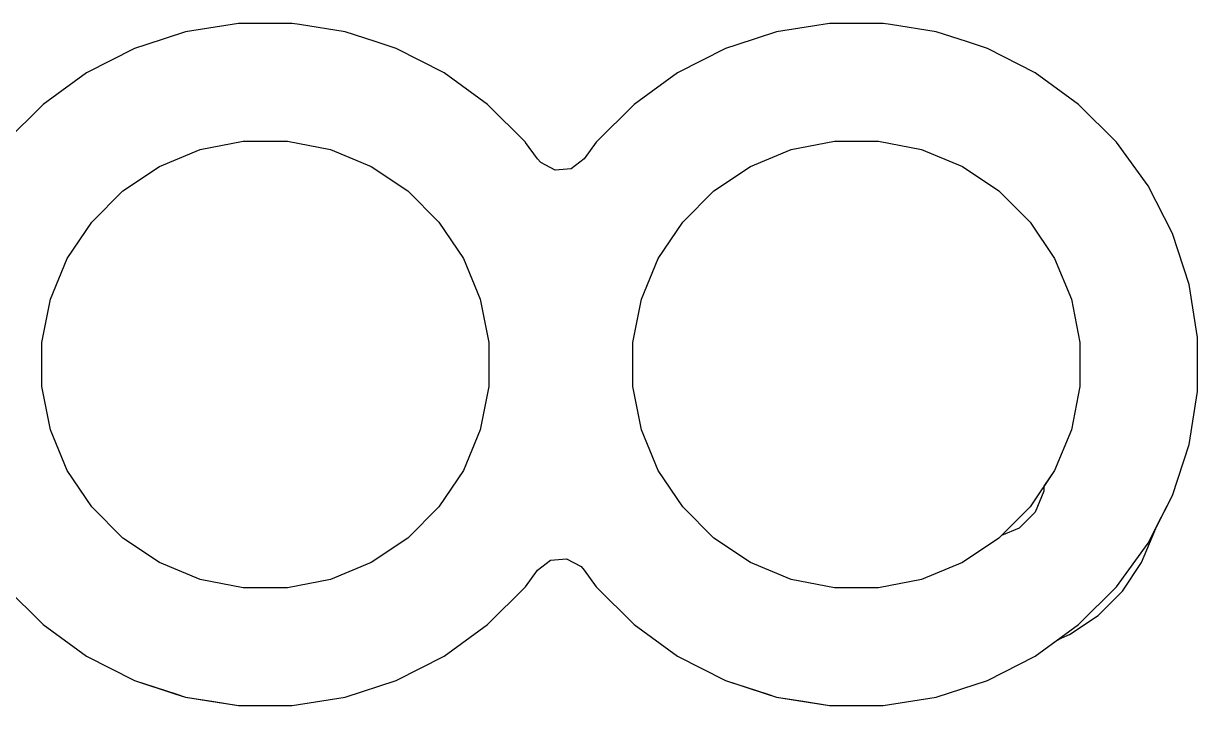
# Model space of a CAD drawing. Header units: inches. Extents: x 6.57 to 9.79, y -8.72 to -3.17.
# Drawn here: x 8.5378 to 8.7364, y -5.2852 to -5.1698 of the extents above; entities that cross this region are included whole.
import ezdxf

# ---------------------------------------------------------------- set-up
doc = ezdxf.new("R2010")
doc.units = ezdxf.units.IN
doc.header["$MEASUREMENT"] = 0
doc.layers.add('F.Cu', color=13, linetype='CONTINUOUS', true_color=0xc83434)

msp = doc.modelspace()

# ---------------------------------------------------------------- linework, layer by layer
at = {"layer": 'F.Cu', "linetype": 'CONTINUOUS'}
for p, q in [((8.5731, -5.16997), (8.56521, -5.17122)), ((8.5731, -5.16997), (8.56521, -5.17122)), ((8.5731, -5.16997), (8.56521, -5.17122)), ((8.5731, -5.16997), (8.56521, -5.17122)), ((8.57418, -5.1698), (8.5731, -5.16997)), ((8.57418, -5.1698), (8.5731, -5.16997)), ((8.57418, -5.1698), (8.5731, -5.16997)), ((8.57418, -5.1698), (8.5731, -5.16997)), ((8.58326, -5.1698), (8.57418, -5.1698)), ((8.58326, -5.1698), (8.57418, -5.1698)), ((8.58326, -5.1698), (8.57418, -5.1698)), ((8.58326, -5.1698), (8.57418, -5.1698)), ((8.58449, -5.16999), (8.58326, -5.1698)), ((8.58449, -5.16999), (8.58326, -5.1698)), ((8.58449, -5.16999), (8.58326, -5.1698)), ((8.58449, -5.16999), (8.58326, -5.1698)), ((8.59224, -5.17122), (8.58449, -5.16999)), ((8.59224, -5.17122), (8.58449, -5.16999)), ((8.59224, -5.17122), (8.58449, -5.16999)), ((8.59224, -5.17122), (8.58449, -5.16999)), ((8.6731, -5.16997), (8.66521, -5.17122)), ((8.6731, -5.16997), (8.66521, -5.17122)), ((8.6731, -5.16997), (8.66521, -5.17122)), ((8.6731, -5.16997), (8.66521, -5.17122)), ((8.67418, -5.1698), (8.6731, -5.16997)), ((8.67418, -5.1698), (8.6731, -5.16997)), ((8.67418, -5.1698), (8.6731, -5.16997)), ((8.67418, -5.1698), (8.6731, -5.16997)), ((8.68326, -5.1698), (8.67418, -5.1698)), ((8.68326, -5.1698), (8.67418, -5.1698)), ((8.68326, -5.1698), (8.67418, -5.1698)), ((8.68326, -5.1698), (8.67418, -5.1698)), ((8.68449, -5.16999), (8.68326, -5.1698)), ((8.68449, -5.16999), (8.68326, -5.1698)), ((8.68449, -5.16999), (8.68326, -5.1698)), ((8.68449, -5.16999), (8.68326, -5.1698)), ((8.69224, -5.17122), (8.68449, -5.16999)), ((8.69224, -5.17122), (8.68449, -5.16999)), ((8.69224, -5.17122), (8.68449, -5.16999)), ((8.69224, -5.17122), (8.68449, -5.16999)), ((8.56521, -5.17122), (8.55848, -5.17341)), ((8.56521, -5.17122), (8.55848, -5.17341)), ((8.56521, -5.17122), (8.55848, -5.17341)), ((8.56521, -5.17122), (8.55848, -5.17341)), ((8.59732, -5.17287), (8.59224, -5.17122)), ((8.59732, -5.17287), (8.59224, -5.17122)), ((8.59732, -5.17287), (8.59224, -5.17122)), ((8.59732, -5.17287), (8.59224, -5.17122)), ((8.66521, -5.17122), (8.65848, -5.17341)), ((8.66521, -5.17122), (8.65848, -5.17341)), ((8.66521, -5.17122), (8.65848, -5.17341)), ((8.66521, -5.17122), (8.65848, -5.17341)), ((8.69732, -5.17287), (8.69224, -5.17122)), ((8.69732, -5.17287), (8.69224, -5.17122)), ((8.69732, -5.17287), (8.69224, -5.17122)), ((8.69732, -5.17287), (8.69224, -5.17122)), ((8.55657, -5.17403), (8.54848, -5.17815)), ((8.55657, -5.17403), (8.54848, -5.17815)), ((8.55657, -5.17403), (8.54848, -5.17815)), ((8.55657, -5.17403), (8.54848, -5.17815)), ((8.55848, -5.17341), (8.55657, -5.17403)), ((8.55848, -5.17341), (8.55657, -5.17403)), ((8.55848, -5.17341), (8.55657, -5.17403)), ((8.55848, -5.17341), (8.55657, -5.17403)), ((8.55657, -5.17403), (8.55657, -5.17403)), ((8.55657, -5.17403), (8.55657, -5.17403)), ((8.55657, -5.17403), (8.55657, -5.17403)), ((8.55657, -5.17403), (8.55657, -5.17403)), ((8.55657, -5.17403), (8.55657, -5.17403)), ((8.55657, -5.17403), (8.55657, -5.17403)), ((8.55657, -5.17403), (8.55657, -5.17403)), ((8.55657, -5.17403), (8.55657, -5.17403)), ((8.60087, -5.17403), (8.59732, -5.17287)), ((8.60087, -5.17403), (8.59732, -5.17287)), ((8.60087, -5.17403), (8.59732, -5.17287)), ((8.60087, -5.17403), (8.59732, -5.17287)), ((8.60897, -5.17815), (8.60087, -5.17403)), ((8.60897, -5.17815), (8.60087, -5.17403)), ((8.60897, -5.17815), (8.60087, -5.17403)), ((8.60897, -5.17815), (8.60087, -5.17403)), ((8.65657, -5.17403), (8.64848, -5.17815)), ((8.65657, -5.17403), (8.64848, -5.17815)), ((8.65657, -5.17403), (8.64848, -5.17815)), ((8.65657, -5.17403), (8.64848, -5.17815)), ((8.65848, -5.17341), (8.65657, -5.17403)), ((8.65848, -5.17341), (8.65657, -5.17403)), ((8.65848, -5.17341), (8.65657, -5.17403)), ((8.65848, -5.17341), (8.65657, -5.17403)), ((8.65657, -5.17403), (8.65657, -5.17403)), ((8.65657, -5.17403), (8.65657, -5.17403)), ((8.65657, -5.17403), (8.65657, -5.17403)), ((8.65657, -5.17403), (8.65657, -5.17403)), ((8.65657, -5.17403), (8.65657, -5.17403)), ((8.65657, -5.17403), (8.65657, -5.17403)), ((8.65657, -5.17403), (8.65657, -5.17403)), ((8.65657, -5.17403), (8.65657, -5.17403)), ((8.70087, -5.17403), (8.69732, -5.17287)), ((8.70087, -5.17403), (8.69732, -5.17287)), ((8.70087, -5.17403), (8.69732, -5.17287)), ((8.70087, -5.17403), (8.69732, -5.17287)), ((8.70897, -5.17815), (8.70087, -5.17403)), ((8.70897, -5.17815), (8.70087, -5.17403)), ((8.70897, -5.17815), (8.70087, -5.17403)), ((8.70897, -5.17815), (8.70087, -5.17403)), ((8.54848, -5.17815), (8.54429, -5.1812)), ((8.54848, -5.17815), (8.54429, -5.1812)), ((8.54848, -5.17815), (8.54429, -5.1812)), ((8.54848, -5.17815), (8.54429, -5.1812)), ((8.61632, -5.18349), (8.60897, -5.17815)), ((8.61632, -5.18349), (8.60897, -5.17815)), ((8.61632, -5.18349), (8.60897, -5.17815)), ((8.61632, -5.18349), (8.60897, -5.17815)), ((8.64848, -5.17815), (8.64429, -5.1812)), ((8.64848, -5.17815), (8.64429, -5.1812)), ((8.64848, -5.17815), (8.64429, -5.1812)), ((8.64848, -5.17815), (8.64429, -5.1812)), ((8.71632, -5.18349), (8.70897, -5.17815)), ((8.71632, -5.18349), (8.70897, -5.17815)), ((8.71632, -5.18349), (8.70897, -5.17815)), ((8.71632, -5.18349), (8.70897, -5.17815)), ((8.54429, -5.1812), (8.54113, -5.18349)), ((8.54429, -5.1812), (8.54113, -5.18349)), ((8.54429, -5.1812), (8.54113, -5.18349)), ((8.54429, -5.1812), (8.54113, -5.18349)), ((8.64429, -5.1812), (8.64113, -5.18349)), ((8.64429, -5.1812), (8.64113, -5.18349)), ((8.64429, -5.1812), (8.64113, -5.18349)), ((8.64429, -5.1812), (8.64113, -5.18349)), ((8.54113, -5.18349), (8.53471, -5.18991)), ((8.54113, -5.18349), (8.53471, -5.18991)), ((8.54113, -5.18349), (8.53471, -5.18991)), ((8.54113, -5.18349), (8.53471, -5.18991)), ((8.54113, -5.18349), (8.54113, -5.18349)), ((8.54113, -5.18349), (8.54113, -5.18349)), ((8.54113, -5.18349), (8.54113, -5.18349)), ((8.54113, -5.18349), (8.54113, -5.18349)), ((8.54113, -5.18349), (8.54113, -5.18349)), ((8.54113, -5.18349), (8.54113, -5.18349)), ((8.54113, -5.18349), (8.54113, -5.18349)), ((8.54113, -5.18349), (8.54113, -5.18349)), ((8.62274, -5.18991), (8.61632, -5.18349)), ((8.62274, -5.18991), (8.61632, -5.18349)), ((8.62274, -5.18991), (8.61632, -5.18349)), ((8.62274, -5.18991), (8.61632, -5.18349)), ((8.64113, -5.18349), (8.63471, -5.18991)), ((8.64113, -5.18349), (8.63471, -5.18991)), ((8.64113, -5.18349), (8.63471, -5.18991)), ((8.64113, -5.18349), (8.63471, -5.18991)), ((8.64113, -5.18349), (8.64113, -5.18349)), ((8.64113, -5.18349), (8.64113, -5.18349)), ((8.64113, -5.18349), (8.64113, -5.18349)), ((8.64113, -5.18349), (8.64113, -5.18349)), ((8.64113, -5.18349), (8.64113, -5.18349)), ((8.64113, -5.18349), (8.64113, -5.18349)), ((8.64113, -5.18349), (8.64113, -5.18349)), ((8.64113, -5.18349), (8.64113, -5.18349)), ((8.72274, -5.18991), (8.71632, -5.18349)), ((8.72274, -5.18991), (8.71632, -5.18349)), ((8.72274, -5.18991), (8.71632, -5.18349)), ((8.72274, -5.18991), (8.71632, -5.18349)), ((8.56769, -5.19114), (8.575, -5.18969)), ((8.56769, -5.19114), (8.575, -5.18969)), ((8.56769, -5.19114), (8.575, -5.18969)), ((8.56769, -5.19114), (8.575, -5.18969)), ((8.575, -5.18969), (8.58245, -5.18969)), ((8.575, -5.18969), (8.58245, -5.18969)), ((8.575, -5.18969), (8.58245, -5.18969)), ((8.575, -5.18969), (8.58245, -5.18969)), ((8.58245, -5.18969), (8.58975, -5.19114)), ((8.58245, -5.18969), (8.58975, -5.19114)), ((8.58245, -5.18969), (8.58975, -5.19114)), ((8.58245, -5.18969), (8.58975, -5.19114)), ((8.62275, -5.18993), (8.62274, -5.18991)), ((8.62275, -5.18993), (8.62274, -5.18991)), ((8.62275, -5.18993), (8.62274, -5.18991)), ((8.62275, -5.18993), (8.62274, -5.18991)), ((8.62477, -5.19271), (8.62275, -5.18993)), ((8.62477, -5.19271), (8.62275, -5.18993)), ((8.62477, -5.19271), (8.62275, -5.18993)), ((8.62477, -5.19271), (8.62275, -5.18993)), ((8.63471, -5.18991), (8.63267, -5.19271)), ((8.63471, -5.18991), (8.63267, -5.19271)), ((8.63471, -5.18991), (8.63267, -5.19271)), ((8.63471, -5.18991), (8.63267, -5.19271)), ((8.66769, -5.19114), (8.675, -5.18969)), ((8.66769, -5.19114), (8.675, -5.18969)), ((8.66769, -5.19114), (8.675, -5.18969)), ((8.66769, -5.19114), (8.675, -5.18969)), ((8.675, -5.18969), (8.68245, -5.18969)), ((8.675, -5.18969), (8.68245, -5.18969)), ((8.675, -5.18969), (8.68245, -5.18969)), ((8.675, -5.18969), (8.68245, -5.18969)), ((8.68245, -5.18969), (8.68975, -5.19114)), ((8.68245, -5.18969), (8.68975, -5.19114)), ((8.68245, -5.18969), (8.68975, -5.19114)), ((8.68245, -5.18969), (8.68975, -5.19114)), ((8.72808, -5.19726), (8.72274, -5.18991)), ((8.72808, -5.19726), (8.72274, -5.18991)), ((8.72808, -5.19726), (8.72274, -5.18991)), ((8.72808, -5.19726), (8.72274, -5.18991)), ((8.56081, -5.19399), (8.56769, -5.19114)), ((8.56081, -5.19399), (8.56769, -5.19114)), ((8.56081, -5.19399), (8.56769, -5.19114)), ((8.56081, -5.19399), (8.56769, -5.19114)), ((8.58975, -5.19114), (8.59664, -5.19399)), ((8.58975, -5.19114), (8.59664, -5.19399)), ((8.58975, -5.19114), (8.59664, -5.19399)), ((8.58975, -5.19114), (8.59664, -5.19399)), ((8.66081, -5.19399), (8.66769, -5.19114)), ((8.66081, -5.19399), (8.66769, -5.19114)), ((8.66081, -5.19399), (8.66769, -5.19114)), ((8.66081, -5.19399), (8.66769, -5.19114)), ((8.68975, -5.19114), (8.69664, -5.19399)), ((8.68975, -5.19114), (8.69664, -5.19399)), ((8.68975, -5.19114), (8.69664, -5.19399)), ((8.68975, -5.19114), (8.69664, -5.19399)), ((8.62532, -5.19335), (8.62477, -5.19271)), ((8.62532, -5.19335), (8.62477, -5.19271)), ((8.62532, -5.19335), (8.62477, -5.19271)), ((8.62532, -5.19335), (8.62477, -5.19271)), ((8.62775, -5.19463), (8.62532, -5.19335)), ((8.62775, -5.19463), (8.62532, -5.19335)), ((8.62775, -5.19463), (8.62532, -5.19335)), ((8.62775, -5.19463), (8.62532, -5.19335)), ((8.63267, -5.19271), (8.63049, -5.19439)), ((8.63267, -5.19271), (8.63049, -5.19439)), ((8.63267, -5.19271), (8.63049, -5.19439)), ((8.63267, -5.19271), (8.63049, -5.19439)), ((8.55462, -5.19813), (8.56081, -5.19399)), ((8.55462, -5.19813), (8.56081, -5.19399)), ((8.55462, -5.19813), (8.56081, -5.19399)), ((8.55462, -5.19813), (8.56081, -5.19399)), ((8.59664, -5.19399), (8.60283, -5.19813)), ((8.59664, -5.19399), (8.60283, -5.19813)), ((8.59664, -5.19399), (8.60283, -5.19813)), ((8.59664, -5.19399), (8.60283, -5.19813)), ((8.63049, -5.19439), (8.62775, -5.19463)), ((8.63049, -5.19439), (8.62775, -5.19463)), ((8.63049, -5.19439), (8.62775, -5.19463)), ((8.63049, -5.19439), (8.62775, -5.19463)), ((8.65462, -5.19813), (8.66081, -5.19399)), ((8.65462, -5.19813), (8.66081, -5.19399)), ((8.65462, -5.19813), (8.66081, -5.19399)), ((8.65462, -5.19813), (8.66081, -5.19399)), ((8.69664, -5.19399), (8.70283, -5.19813)), ((8.69664, -5.19399), (8.70283, -5.19813)), ((8.69664, -5.19399), (8.70283, -5.19813)), ((8.69664, -5.19399), (8.70283, -5.19813)), ((8.7322, -5.20535), (8.72808, -5.19726)), ((8.7322, -5.20535), (8.72808, -5.19726)), ((8.7322, -5.20535), (8.72808, -5.19726)), ((8.7322, -5.20535), (8.72808, -5.19726)), ((8.54935, -5.2034), (8.55462, -5.19813)), ((8.54935, -5.2034), (8.55462, -5.19813)), ((8.54935, -5.2034), (8.55462, -5.19813)), ((8.54935, -5.2034), (8.55462, -5.19813)), ((8.60283, -5.19813), (8.6081, -5.2034)), ((8.60283, -5.19813), (8.6081, -5.2034)), ((8.60283, -5.19813), (8.6081, -5.2034)), ((8.60283, -5.19813), (8.6081, -5.2034)), ((8.64935, -5.2034), (8.65462, -5.19813)), ((8.64935, -5.2034), (8.65462, -5.19813)), ((8.64935, -5.2034), (8.65462, -5.19813)), ((8.64935, -5.2034), (8.65462, -5.19813)), ((8.70283, -5.19813), (8.7081, -5.2034)), ((8.70283, -5.19813), (8.7081, -5.2034)), ((8.70283, -5.19813), (8.7081, -5.2034)), ((8.70283, -5.19813), (8.7081, -5.2034)), ((8.54521, -5.20959), (8.54935, -5.2034)), ((8.54521, -5.20959), (8.54935, -5.2034)), ((8.54521, -5.20959), (8.54935, -5.2034)), ((8.54521, -5.20959), (8.54935, -5.2034)), ((8.6081, -5.2034), (8.61224, -5.20959)), ((8.6081, -5.2034), (8.61224, -5.20959)), ((8.6081, -5.2034), (8.61224, -5.20959)), ((8.6081, -5.2034), (8.61224, -5.20959)), ((8.64521, -5.20959), (8.64935, -5.2034)), ((8.64521, -5.20959), (8.64935, -5.2034)), ((8.64521, -5.20959), (8.64935, -5.2034)), ((8.64521, -5.20959), (8.64935, -5.2034)), ((8.7081, -5.2034), (8.71224, -5.20959)), ((8.7081, -5.2034), (8.71224, -5.20959)), ((8.7081, -5.2034), (8.71224, -5.20959)), ((8.7081, -5.2034), (8.71224, -5.20959)), ((8.73501, -5.21399), (8.7322, -5.20535)), ((8.73501, -5.21399), (8.7322, -5.20535)), ((8.73501, -5.21399), (8.7322, -5.20535)), ((8.73501, -5.21399), (8.7322, -5.20535)), ((8.54236, -5.21647), (8.54521, -5.20959)), ((8.54236, -5.21647), (8.54521, -5.20959)), ((8.54236, -5.21647), (8.54521, -5.20959)), ((8.54236, -5.21647), (8.54521, -5.20959)), ((8.61224, -5.20959), (8.61509, -5.21647)), ((8.61224, -5.20959), (8.61509, -5.21647)), ((8.61224, -5.20959), (8.61509, -5.21647)), ((8.61224, -5.20959), (8.61509, -5.21647)), ((8.64236, -5.21647), (8.64521, -5.20959)), ((8.64236, -5.21647), (8.64521, -5.20959)), ((8.64236, -5.21647), (8.64521, -5.20959)), ((8.64236, -5.21647), (8.64521, -5.20959)), ((8.71224, -5.20959), (8.71509, -5.21647)), ((8.71224, -5.20959), (8.71509, -5.21647)), ((8.71224, -5.20959), (8.71509, -5.21647)), ((8.71224, -5.20959), (8.71509, -5.21647)), ((8.73643, -5.22296), (8.73501, -5.21399)), ((8.73643, -5.22296), (8.73501, -5.21399)), ((8.73643, -5.22296), (8.73501, -5.21399)), ((8.73643, -5.22296), (8.73501, -5.21399)), ((8.54091, -5.22378), (8.54236, -5.21647)), ((8.54091, -5.22378), (8.54236, -5.21647)), ((8.54091, -5.22378), (8.54236, -5.21647)), ((8.54091, -5.22378), (8.54236, -5.21647)), ((8.61509, -5.21647), (8.61654, -5.22378)), ((8.61509, -5.21647), (8.61654, -5.22378)), ((8.61509, -5.21647), (8.61654, -5.22378)), ((8.61509, -5.21647), (8.61654, -5.22378)), ((8.64091, -5.22378), (8.64236, -5.21647)), ((8.64091, -5.22378), (8.64236, -5.21647)), ((8.64091, -5.22378), (8.64236, -5.21647)), ((8.64091, -5.22378), (8.64236, -5.21647)), ((8.71509, -5.21647), (8.71654, -5.22378)), ((8.71509, -5.21647), (8.71654, -5.22378)), ((8.71509, -5.21647), (8.71654, -5.22378)), ((8.71509, -5.21647), (8.71654, -5.22378)), ((8.73643, -5.23205), (8.73643, -5.22296)), ((8.73643, -5.23205), (8.73643, -5.22296)), ((8.73643, -5.23205), (8.73643, -5.22296)), ((8.73643, -5.23205), (8.73643, -5.22296)), ((8.54091, -5.23123), (8.54091, -5.22378)), ((8.54091, -5.23123), (8.54091, -5.22378)), ((8.54091, -5.23123), (8.54091, -5.22378)), ((8.54091, -5.23123), (8.54091, -5.22378)), ((8.61654, -5.22378), (8.61654, -5.23123)), ((8.61654, -5.22378), (8.61654, -5.23123)), ((8.61654, -5.22378), (8.61654, -5.23123)), ((8.61654, -5.22378), (8.61654, -5.23123)), ((8.64091, -5.23123), (8.64091, -5.22378)), ((8.64091, -5.23123), (8.64091, -5.22378)), ((8.64091, -5.23123), (8.64091, -5.22378)), ((8.64091, -5.23123), (8.64091, -5.22378)), ((8.71654, -5.22378), (8.71654, -5.23123)), ((8.71654, -5.22378), (8.71654, -5.23123)), ((8.71654, -5.22378), (8.71654, -5.23123)), ((8.71654, -5.22378), (8.71654, -5.23123)), ((8.54236, -5.23854), (8.54091, -5.23123)), ((8.54236, -5.23854), (8.54091, -5.23123)), ((8.54236, -5.23854), (8.54091, -5.23123)), ((8.54236, -5.23854), (8.54091, -5.23123)), ((8.61654, -5.23123), (8.61509, -5.23854)), ((8.61654, -5.23123), (8.61509, -5.23854)), ((8.61654, -5.23123), (8.61509, -5.23854)), ((8.61654, -5.23123), (8.61509, -5.23854)), ((8.64236, -5.23854), (8.64091, -5.23123)), ((8.64236, -5.23854), (8.64091, -5.23123)), ((8.64236, -5.23854), (8.64091, -5.23123)), ((8.64236, -5.23854), (8.64091, -5.23123)), ((8.71654, -5.23123), (8.71509, -5.23854)), ((8.71654, -5.23123), (8.71509, -5.23854)), ((8.71654, -5.23123), (8.71509, -5.23854)), ((8.71654, -5.23123), (8.71509, -5.23854)), ((8.73501, -5.24102), (8.73643, -5.23205)), ((8.73501, -5.24102), (8.73643, -5.23205)), ((8.73501, -5.24102), (8.73643, -5.23205)), ((8.73501, -5.24102), (8.73643, -5.23205)), ((8.54521, -5.24542), (8.54236, -5.23854)), ((8.54521, -5.24542), (8.54236, -5.23854)), ((8.54521, -5.24542), (8.54236, -5.23854)), ((8.54521, -5.24542), (8.54236, -5.23854)), ((8.61509, -5.23854), (8.61224, -5.24542)), ((8.61509, -5.23854), (8.61224, -5.24542)), ((8.61509, -5.23854), (8.61224, -5.24542)), ((8.61509, -5.23854), (8.61224, -5.24542)), ((8.64521, -5.24542), (8.64236, -5.23854)), ((8.64521, -5.24542), (8.64236, -5.23854)), ((8.64521, -5.24542), (8.64236, -5.23854)), ((8.64521, -5.24542), (8.64236, -5.23854)), ((8.71509, -5.23854), (8.71224, -5.24542)), ((8.71509, -5.23854), (8.71224, -5.24542)), ((8.71509, -5.23854), (8.71224, -5.24542)), ((8.71509, -5.23854), (8.71224, -5.24542)), ((8.7322, -5.24966), (8.73501, -5.24102)), ((8.7322, -5.24966), (8.73501, -5.24102)), ((8.7322, -5.24966), (8.73501, -5.24102)), ((8.7322, -5.24966), (8.73501, -5.24102)), ((8.54935, -5.25161), (8.54521, -5.24542)), ((8.54935, -5.25161), (8.54521, -5.24542)), ((8.54935, -5.25161), (8.54521, -5.24542)), ((8.54935, -5.25161), (8.54521, -5.24542)), ((8.61224, -5.24542), (8.6081, -5.25161)), ((8.61224, -5.24542), (8.6081, -5.25161)), ((8.61224, -5.24542), (8.6081, -5.25161)), ((8.61224, -5.24542), (8.6081, -5.25161)), ((8.64935, -5.25161), (8.64521, -5.24542)), ((8.64935, -5.25161), (8.64521, -5.24542)), ((8.64935, -5.25161), (8.64521, -5.24542)), ((8.64935, -5.25161), (8.64521, -5.24542)), ((8.71224, -5.24542), (8.7081, -5.25161)), ((8.71224, -5.24542), (8.7081, -5.25161)), ((8.71224, -5.24542), (8.71044, -5.24811)), ((8.71224, -5.24542), (8.71044, -5.24811)), ((8.71044, -5.24894), (8.70897, -5.25248)), ((8.71044, -5.24894), (8.70897, -5.25248)), ((8.71044, -5.24811), (8.71044, -5.24894)), ((8.71044, -5.24811), (8.71044, -5.24894)), ((8.72808, -5.25775), (8.7322, -5.24966)), ((8.72808, -5.25775), (8.7322, -5.24966)), ((8.72946, -5.25503), (8.7322, -5.24966)), ((8.72946, -5.25503), (8.7322, -5.24966)), ((8.7322, -5.24966), (8.7322, -5.24966)), ((8.7322, -5.24966), (8.7322, -5.24966)), ((8.7322, -5.24966), (8.7322, -5.24966)), ((8.7322, -5.24966), (8.7322, -5.24966)), ((8.55462, -5.25688), (8.54935, -5.25161)), ((8.55462, -5.25688), (8.54935, -5.25161)), ((8.55462, -5.25688), (8.54935, -5.25161)), ((8.55462, -5.25688), (8.54935, -5.25161)), ((8.6081, -5.25161), (8.60283, -5.25688)), ((8.6081, -5.25161), (8.60283, -5.25688)), ((8.6081, -5.25161), (8.60283, -5.25688)), ((8.6081, -5.25161), (8.60283, -5.25688)), ((8.65462, -5.25688), (8.64935, -5.25161)), ((8.65462, -5.25688), (8.64935, -5.25161)), ((8.65462, -5.25688), (8.64935, -5.25161)), ((8.65462, -5.25688), (8.64935, -5.25161)), ((8.7081, -5.25161), (8.70283, -5.25688)), ((8.7081, -5.25161), (8.70283, -5.25688)), ((8.70897, -5.25248), (8.70626, -5.2552)), ((8.70897, -5.25248), (8.70626, -5.2552)), ((8.70626, -5.2552), (8.70328, -5.25643)), ((8.70626, -5.2552), (8.70328, -5.25643)), ((8.7292, -5.25563), (8.72929, -5.25541)), ((8.7292, -5.25563), (8.72929, -5.25541)), ((8.72929, -5.25541), (8.72931, -5.25542)), ((8.72929, -5.25541), (8.72931, -5.25542)), ((8.72931, -5.25542), (8.72946, -5.25503)), ((8.72931, -5.25542), (8.72946, -5.25503)), ((8.56081, -5.26102), (8.55462, -5.25688)), ((8.56081, -5.26102), (8.55462, -5.25688)), ((8.56081, -5.26102), (8.55462, -5.25688)), ((8.56081, -5.26102), (8.55462, -5.25688)), ((8.60283, -5.25688), (8.59664, -5.26102)), ((8.60283, -5.25688), (8.59664, -5.26102)), ((8.60283, -5.25688), (8.59664, -5.26102)), ((8.60283, -5.25688), (8.59664, -5.26102)), ((8.66081, -5.26102), (8.65462, -5.25688)), ((8.66081, -5.26102), (8.65462, -5.25688)), ((8.66081, -5.26102), (8.65462, -5.25688)), ((8.66081, -5.26102), (8.65462, -5.25688)), ((8.70283, -5.25688), (8.69664, -5.26102)), ((8.70283, -5.25688), (8.69664, -5.26102)), ((8.70283, -5.25688), (8.69664, -5.26102)), ((8.70283, -5.25688), (8.69664, -5.26102)), ((8.70328, -5.25643), (8.70283, -5.25688)), ((8.70328, -5.25643), (8.70283, -5.25688)), ((8.72697, -5.26101), (8.7292, -5.25563)), ((8.72697, -5.26101), (8.7292, -5.25563)), ((8.7292, -5.25563), (8.7292, -5.25563)), ((8.7292, -5.25563), (8.7292, -5.25563)), ((8.72274, -5.2651), (8.72808, -5.25775)), ((8.72274, -5.2651), (8.72808, -5.25775)), ((8.56769, -5.26387), (8.56081, -5.26102)), ((8.56769, -5.26387), (8.56081, -5.26102)), ((8.56769, -5.26387), (8.56081, -5.26102)), ((8.56769, -5.26387), (8.56081, -5.26102)), ((8.59664, -5.26102), (8.58975, -5.26387)), ((8.59664, -5.26102), (8.58975, -5.26387)), ((8.59664, -5.26102), (8.58975, -5.26387)), ((8.59664, -5.26102), (8.58975, -5.26387)), ((8.62477, -5.26229), (8.62695, -5.26062)), ((8.62477, -5.26229), (8.62695, -5.26062)), ((8.62477, -5.26229), (8.62695, -5.26062)), ((8.62477, -5.26229), (8.62695, -5.26062)), ((8.62695, -5.26062), (8.62969, -5.26038)), ((8.62695, -5.26062), (8.62969, -5.26038)), ((8.62695, -5.26062), (8.62969, -5.26038)), ((8.62695, -5.26062), (8.62969, -5.26038)), ((8.62969, -5.26038), (8.63213, -5.26166)), ((8.62969, -5.26038), (8.63213, -5.26166)), ((8.62969, -5.26038), (8.63213, -5.26166)), ((8.62969, -5.26038), (8.63213, -5.26166)), ((8.66769, -5.26387), (8.66081, -5.26102)), ((8.66769, -5.26387), (8.66081, -5.26102)), ((8.66769, -5.26387), (8.66081, -5.26102)), ((8.66769, -5.26387), (8.66081, -5.26102)), ((8.69664, -5.26102), (8.68975, -5.26387)), ((8.69664, -5.26102), (8.68975, -5.26387)), ((8.69664, -5.26102), (8.68975, -5.26387)), ((8.69664, -5.26102), (8.68975, -5.26387)), ((8.72374, -5.26585), (8.72697, -5.26101)), ((8.72374, -5.26585), (8.72697, -5.26101)), ((8.62274, -5.2651), (8.62477, -5.26229)), ((8.62274, -5.2651), (8.62477, -5.26229)), ((8.62274, -5.2651), (8.62477, -5.26229)), ((8.62274, -5.2651), (8.62477, -5.26229)), ((8.63213, -5.26166), (8.63267, -5.26229)), ((8.63213, -5.26166), (8.63267, -5.26229)), ((8.63213, -5.26166), (8.63267, -5.26229)), ((8.63213, -5.26166), (8.63267, -5.26229)), ((8.63267, -5.26229), (8.63471, -5.2651)), ((8.63267, -5.26229), (8.63471, -5.2651)), ((8.63267, -5.26229), (8.63471, -5.2651)), ((8.63267, -5.26229), (8.63471, -5.2651)), ((8.53471, -5.2651), (8.54113, -5.27152)), ((8.53471, -5.2651), (8.54113, -5.27152)), ((8.53471, -5.2651), (8.54113, -5.27152)), ((8.53471, -5.2651), (8.54113, -5.27152)), ((8.575, -5.26532), (8.56769, -5.26387)), ((8.575, -5.26532), (8.56769, -5.26387)), ((8.575, -5.26532), (8.56769, -5.26387)), ((8.575, -5.26532), (8.56769, -5.26387)), ((8.58245, -5.26532), (8.575, -5.26532)), ((8.58245, -5.26532), (8.575, -5.26532)), ((8.58245, -5.26532), (8.575, -5.26532)), ((8.58245, -5.26532), (8.575, -5.26532)), ((8.58975, -5.26387), (8.58245, -5.26532)), ((8.58975, -5.26387), (8.58245, -5.26532)), ((8.58975, -5.26387), (8.58245, -5.26532)), ((8.58975, -5.26387), (8.58245, -5.26532)), ((8.61632, -5.27152), (8.62274, -5.2651)), ((8.61632, -5.27152), (8.62274, -5.2651)), ((8.61632, -5.27152), (8.62274, -5.2651)), ((8.61632, -5.27152), (8.62274, -5.2651)), ((8.63471, -5.2651), (8.64113, -5.27152)), ((8.63471, -5.2651), (8.64113, -5.27152)), ((8.63471, -5.2651), (8.64113, -5.27152)), ((8.63471, -5.2651), (8.64113, -5.27152)), ((8.675, -5.26532), (8.66769, -5.26387)), ((8.675, -5.26532), (8.66769, -5.26387)), ((8.675, -5.26532), (8.66769, -5.26387)), ((8.675, -5.26532), (8.66769, -5.26387)), ((8.68245, -5.26532), (8.675, -5.26532)), ((8.68245, -5.26532), (8.675, -5.26532)), ((8.68245, -5.26532), (8.675, -5.26532)), ((8.68245, -5.26532), (8.675, -5.26532)), ((8.68975, -5.26387), (8.68245, -5.26532)), ((8.68975, -5.26387), (8.68245, -5.26532)), ((8.68975, -5.26387), (8.68245, -5.26532)), ((8.68975, -5.26387), (8.68245, -5.26532)), ((8.71632, -5.27152), (8.72274, -5.2651)), ((8.71632, -5.27152), (8.72274, -5.2651)), ((8.71962, -5.26997), (8.72374, -5.26585)), ((8.71962, -5.26997), (8.72374, -5.26585)), ((8.71478, -5.2732), (8.71962, -5.26997)), ((8.71478, -5.2732), (8.71962, -5.26997)), ((8.54113, -5.27152), (8.54848, -5.27686)), ((8.54113, -5.27152), (8.54848, -5.27686)), ((8.54113, -5.27152), (8.54848, -5.27686)), ((8.54113, -5.27152), (8.54848, -5.27686)), ((8.60897, -5.27686), (8.61632, -5.27152)), ((8.60897, -5.27686), (8.61632, -5.27152)), ((8.60897, -5.27686), (8.61632, -5.27152)), ((8.60897, -5.27686), (8.61632, -5.27152)), ((8.64113, -5.27152), (8.64848, -5.27686)), ((8.64113, -5.27152), (8.64848, -5.27686)), ((8.64113, -5.27152), (8.64848, -5.27686)), ((8.64113, -5.27152), (8.64848, -5.27686)), ((8.70897, -5.27686), (8.71632, -5.27152)), ((8.70897, -5.27686), (8.71632, -5.27152)), ((8.7135, -5.27373), (8.71478, -5.2732)), ((8.7135, -5.27373), (8.71478, -5.2732)), ((8.71478, -5.2732), (8.71478, -5.2732)), ((8.71478, -5.2732), (8.71478, -5.2732)), ((8.71478, -5.2732), (8.71478, -5.2732)), ((8.71478, -5.2732), (8.71478, -5.2732)), ((8.70897, -5.27686), (8.7125, -5.27429)), ((8.70897, -5.27686), (8.7125, -5.27429)), ((8.7125, -5.27429), (8.7135, -5.27373)), ((8.7125, -5.27429), (8.7135, -5.27373)), ((8.54848, -5.27686), (8.55657, -5.28098)), ((8.54848, -5.27686), (8.55657, -5.28098)), ((8.54848, -5.27686), (8.55657, -5.28098)), ((8.54848, -5.27686), (8.55657, -5.28098)), ((8.60087, -5.28098), (8.60897, -5.27686)), ((8.60087, -5.28098), (8.60897, -5.27686)), ((8.60087, -5.28098), (8.60897, -5.27686)), ((8.60087, -5.28098), (8.60897, -5.27686)), ((8.64848, -5.27686), (8.65657, -5.28098)), ((8.64848, -5.27686), (8.65657, -5.28098)), ((8.64848, -5.27686), (8.65657, -5.28098)), ((8.64848, -5.27686), (8.65657, -5.28098)), ((8.70087, -5.28098), (8.70897, -5.27686)), ((8.70087, -5.28098), (8.70897, -5.27686)), ((8.70087, -5.28098), (8.70897, -5.27686)), ((8.70087, -5.28098), (8.70897, -5.27686)), ((8.55657, -5.28098), (8.56344, -5.28321)), ((8.55657, -5.28098), (8.56344, -5.28321)), ((8.55657, -5.28098), (8.56356, -5.28325)), ((8.55657, -5.28098), (8.56356, -5.28325)), ((8.59224, -5.28379), (8.60087, -5.28098)), ((8.59224, -5.28379), (8.60087, -5.28098)), ((8.59224, -5.28379), (8.60087, -5.28098)), ((8.59224, -5.28379), (8.60087, -5.28098)), ((8.65657, -5.28098), (8.66344, -5.28321)), ((8.65657, -5.28098), (8.66344, -5.28321)), ((8.65657, -5.28098), (8.66356, -5.28325)), ((8.65657, -5.28098), (8.66356, -5.28325)), ((8.69224, -5.28379), (8.70087, -5.28098)), ((8.69224, -5.28379), (8.70087, -5.28098)), ((8.69224, -5.28379), (8.70087, -5.28098)), ((8.69224, -5.28379), (8.70087, -5.28098)), ((8.56344, -5.28321), (8.56521, -5.28379)), ((8.56344, -5.28321), (8.56521, -5.28379)), ((8.56356, -5.28325), (8.56521, -5.28379)), ((8.56356, -5.28325), (8.56521, -5.28379)), ((8.66344, -5.28321), (8.66521, -5.28379)), ((8.66344, -5.28321), (8.66521, -5.28379)), ((8.66356, -5.28325), (8.66521, -5.28379)), ((8.66356, -5.28325), (8.66521, -5.28379)), ((8.56521, -5.28379), (8.56875, -5.28435)), ((8.56521, -5.28379), (8.5697, -5.2845)), ((8.56521, -5.28379), (8.56875, -5.28435)), ((8.56521, -5.28379), (8.56875, -5.28435)), ((8.56875, -5.28435), (8.57418, -5.28521)), ((8.56875, -5.28435), (8.57418, -5.28521)), ((8.56875, -5.28435), (8.57418, -5.28521)), ((8.5697, -5.2845), (8.57418, -5.28521)), ((8.57418, -5.28521), (8.57418, -5.28521)), ((8.57418, -5.28521), (8.58326, -5.28521)), ((8.57418, -5.28521), (8.57418, -5.28521)), ((8.57418, -5.28521), (8.58326, -5.28521)), ((8.57418, -5.28521), (8.57418, -5.28521)), ((8.57418, -5.28521), (8.58326, -5.28521)), ((8.57418, -5.28521), (8.57418, -5.28521)), ((8.57418, -5.28521), (8.58326, -5.28521)), ((8.58326, -5.28521), (8.59224, -5.28379)), ((8.58326, -5.28521), (8.59224, -5.28379)), ((8.58326, -5.28521), (8.59224, -5.28379)), ((8.58326, -5.28521), (8.59224, -5.28379)), ((8.58326, -5.28521), (8.58326, -5.28521)), ((8.58326, -5.28521), (8.58326, -5.28521)), ((8.58326, -5.28521), (8.58326, -5.28521)), ((8.58326, -5.28521), (8.58326, -5.28521)), ((8.66521, -5.28379), (8.66875, -5.28435)), ((8.66521, -5.28379), (8.6697, -5.2845)), ((8.66521, -5.28379), (8.66875, -5.28435)), ((8.66521, -5.28379), (8.66875, -5.28435)), ((8.66875, -5.28435), (8.67418, -5.28521)), ((8.66875, -5.28435), (8.67418, -5.28521)), ((8.66875, -5.28435), (8.67418, -5.28521)), ((8.6697, -5.2845), (8.67418, -5.28521)), ((8.67418, -5.28521), (8.67418, -5.28521)), ((8.67418, -5.28521), (8.68326, -5.28521)), ((8.67418, -5.28521), (8.67418, -5.28521)), ((8.67418, -5.28521), (8.68326, -5.28521)), ((8.67418, -5.28521), (8.67418, -5.28521)), ((8.67418, -5.28521), (8.68326, -5.28521)), ((8.67418, -5.28521), (8.67418, -5.28521)), ((8.67418, -5.28521), (8.68326, -5.28521)), ((8.68326, -5.28521), (8.69224, -5.28379)), ((8.68326, -5.28521), (8.69224, -5.28379)), ((8.68326, -5.28521), (8.69224, -5.28379)), ((8.68326, -5.28521), (8.69224, -5.28379)), ((8.68326, -5.28521), (8.68326, -5.28521)), ((8.68326, -5.28521), (8.68326, -5.28521)), ((8.68326, -5.28521), (8.68326, -5.28521)), ((8.68326, -5.28521), (8.68326, -5.28521))]:
    msp.add_line(p, q, dxfattribs=at)

doc.saveas('drawing.dxf')
